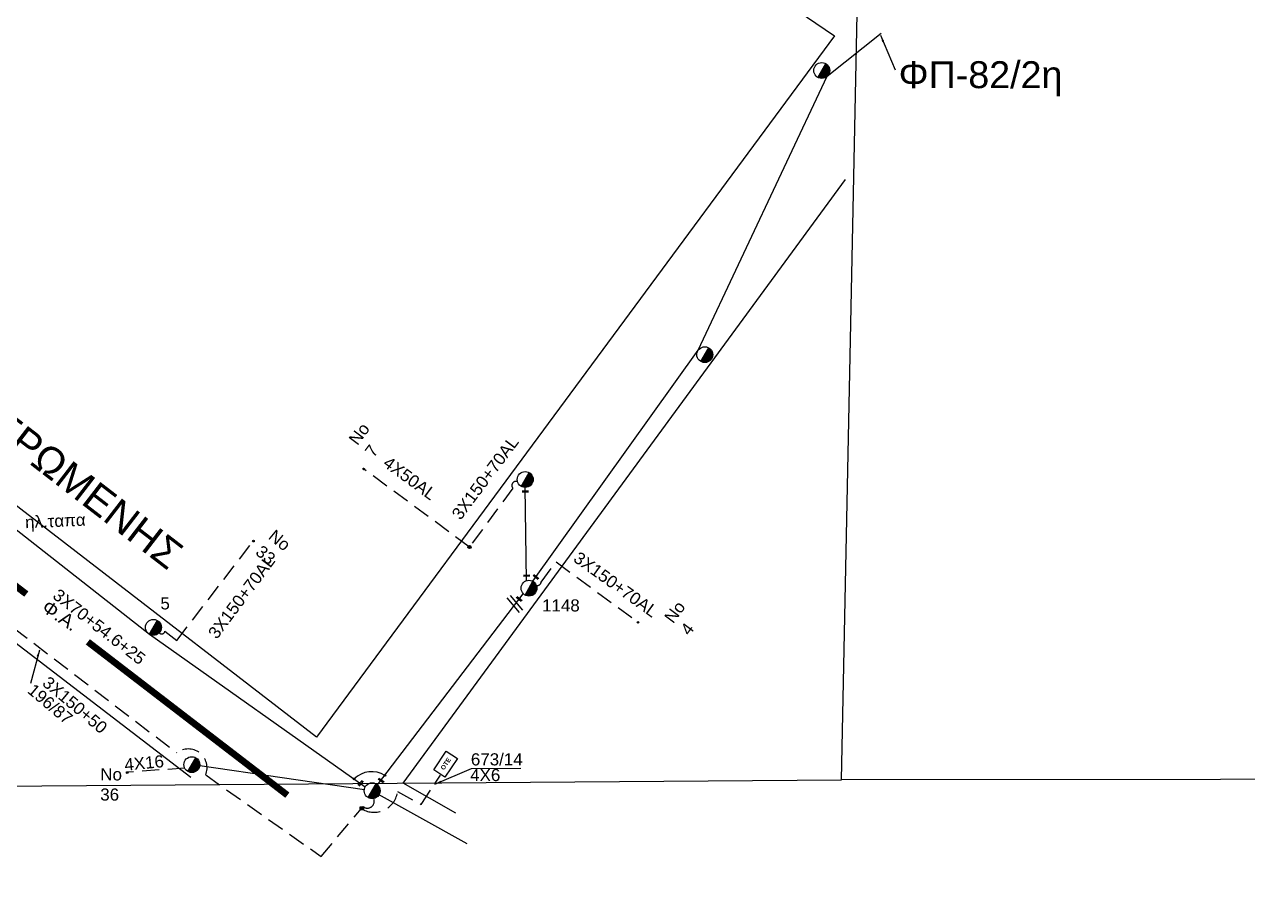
# Model space of a CAD drawing. Header units: millimetres. Extents: x 1421 to 13344, y 800 to 1949.
# Drawn here: x 12706.8 to 12888.4, y 862.3 to 989.6 of the extents above; entities that cross this region are included whole.
import ezdxf

# ---------------------------------------------------------------- set-up
doc = ezdxf.new("R2010")
doc.units = ezdxf.units.MM
doc.linetypes.add('DASHED', pattern=[19.05, 12.7, -6.35])
for name, color, linetype in [('Pillar OTE', 7, 'Continuous'), ('Άγνωστα', 7, 'Continuous'), ('Γυμνά εναέρια ΧΤ (3Φ)   4x50CU', 7, 'Continuous'), ('Γυμνά εναέρια ΧΤ και ΦΟΠ (3Φ)   4x50+16AL', 7, 'Continuous'), ('Επιγραφές - Σχήματα', 7, 'Continuous'), ('Καλώδια ΧΤ   3x150+50CU', 7, 'DASHED'), ('Καλώδια ΧΤ   3x150+70AL', 7, 'DASHED'), ('Μηχανική τομή', 7, 'Continuous'), ('Στύλος ΦΜ', 7, 'Continuous'), ('Στύλος ΦΜ @ 1', 7, 'Continuous'), ('Συνδέσεις', 7, 'Continuous'), ('Συνεστραμμένα ΧΤ   3x70+54.6+25 AL', 7, 'SYN_LINE'), ('Τομή', 7, 'Continuous'), ('Υπόβαθρο ΔΕΗ', 7, 'Continuous'), ('Υπόγεια Καλώδια Δικτύου ΧΤ   .075', 7, 'DASHED'), ('Υπόγεια καλώδια Παροχών ΧΤ   4x16AL', 7, 'DASHED'), ('Υπόγεια καλώδια Παροχών ΧΤ   4x50AL', 7, 'DASHED'), ('Υπόγεια καλώδια Παροχών ΧΤ   4x6', 7, 'DASHED')]:
    doc.layers.add(name, color=color, linetype=linetype)
doc.styles.add('arial', font='ARIAL.TTF')
doc.styles.get("Standard").update_dxf_attribs({"font": 'ARIAL.TTF'})
doc.linetypes.add('SYN_LINE', pattern='A,0.5,-0.0001,["/\\/\\/\\/",Standard,S=0.1,R=0,X=0,Y=-0.05],-0.25', length=0.7501)
doc.dimstyles.new('ISO-25', dxfattribs={"dimtxt": 2.5, "dimasz": 2.5, "dimexe": 1.25, "dimexo": 0.625, "dimtad": 1, "dimtxsty": 'Standard', "dimcen": 2.5, "dimadec": 0, "dimazin": 0, "dimtfac": 1, "dimtmove": 0, "dimatfit": 3, "dimfxl": 1, "dimarcsym": 0})

# ---------------------------------------------------------------- blocks, each defined once
blk = doc.blocks.new('ΥΠΑΡΧΩΝ ΤΣΙΜΕΝΤΕΝΙΟΣ ΣΤΥΛΟΣ')
at = {"layer": 'Στύλος ΦΜ'}
blk.add_hatch(color=7, dxfattribs=at).paths.add_polyline_path([(-1.29, -2.28, 0.574793), (2.62, 0, 0.268822), (1.3, 2.27)])
at = {"layer": 'Στύλος ΦΜ', "color": 7}
blk.add_line((-1.29, -2.28), (1.3, 2.27), dxfattribs=at)
blk.add_circle((0, 0), 2.62, dxfattribs=at)
at = {"layer": 'Στύλος ΦΜ', "flags": 4}
for tag, p in [('ΑΡΙΘΜΟΣ', (-4.68, 8.05)), ('ΤΥΠΟΣ', (-4.91, 3.03))]:
    blk.add_attdef(tag, p, '', height=4, dxfattribs=at)
blk = doc.blocks.new('_ΣΥΝΔΕΣΗ')
at = {"layer": 'Συνδέσεις', "linetype": 'SYN_LINE', "ltscale": 40}
blk.add_hatch(color=256, dxfattribs=at).paths.add_polyline_path([(0.5, -0.01, 1), (-0.5, -0.01, 1)])
at = {"layer": 'Συνδέσεις'}
blk.add_circle((0, -0.01), 0.5, dxfattribs=at)
blk = doc.blocks.new('ΜΗΧΑΝΙΚΗ ΤΟΜΗ')
at = {"layer": 'Μηχανική τομή', "ltscale": 40}
for p, q in [((-1.89, 0.78), (1.89, 0.78)), ((1.89, 0), (-1.89, 0))]:
    blk.add_line(p, q, dxfattribs=at)
blk = doc.blocks.new('ΤΟΜΗ')
at = {"layer": 'Τομή', "ltscale": 40}
for p, q in [((-5.68, 0), (5.68, 0)), ((5.68, -2.33), (-5.68, -2.33))]:
    blk.add_line(p, q, dxfattribs=at)
blk = doc.blocks.new('PILLAR ΟΤΕ')
at = {"layer": 'Pillar OTE', "ltscale": 40}
blk.add_lwpolyline([(-3.31, 2.02), (3.39, 2.02), (3.39, -1.99), (-3.31, -1.99)], close=True, dxfattribs=at)
at = {"layer": 'Pillar OTE', "insert": (-1.81, 0.71), "char_height": 1.3575, "width": 109.961, "attachment_point": 1}
blk.add_mtext('{\\fArial|b1|i0|c161|p34;OTE}', dxfattribs=at)
blk = doc.blocks.new('TSONTA XT1')
at = {"ltscale": 40}
h = blk.add_hatch(color=256, dxfattribs=at)
h.dxf.hatch_style = 1
h.paths.add_polyline_path([(595.96, 2487.66), (597.07, 2488.77), (595.96, 2489.87), (594.85, 2488.77)])
blk.add_lwpolyline([(594.85, 2488.77), (595.96, 2489.87), (597.07, 2488.77), (595.96, 2487.66)], close=True, dxfattribs=at)

msp = doc.modelspace()

# ---------------------------------------------------------------- linework, layer by layer
at = {"color": 85, "const_width": 1}
for points in [[(12677.41092, 927.79188), (12707.04686, 905.01444)], [(12716.18465, 897.91903), (12745.8206, 875.14159)]]:
    msp.add_lwpolyline(points, dxfattribs=at)
at = {"layer": 'Γυμνά εναέρια ΧΤ (3Φ)   4x50CU', "color": 173, "linetype": 'Continuous', "ltscale": 0.2}
msp.add_lwpolyline([(12781.34378, 907.0104), (12781.16482, 920.85591)], dxfattribs=at)
at = {"layer": 'Γυμνά εναέρια ΧΤ και ΦΟΠ (3Φ)   4x50+16AL', "color": 173, "linetype": 'Continuous', "ltscale": 0.2}
msp.add_lwpolyline([(12782.29243, 906.91189), (12806.83201, 941.22538), (12825.99293, 981.93077), (12833.99232, 988.36326)], dxfattribs=at)
at = {"layer": 'Γυμνά εναέρια ΧΤ και ΦΟΠ (3Φ)   4x50+16AL', "color": 133, "linetype": 'Continuous', "ltscale": 0.2}
for points in [[(12759.23109, 876.65217), (12780.86147, 905.06997)], [(12732.80175, 879.54893), (12757.2562, 875.96741)]]:
    msp.add_lwpolyline(points, dxfattribs=at)
at = {"layer": 'Καλώδια ΧΤ   3x150+50CU', "color": 133, "linetype": 'DASHED', "ltscale": 0.2}
msp.add_lwpolyline([(12702.52376, 902.03265, -0.710294137), (12705.14639, 900.02198), (12729.39281, 881.43324, -0.760276954), (12733.68864, 878.1398), (12750.81872, 866.04663), (12750.81872, 866.04663), (12757.07902, 873.43654, 0.783357126), (12758.63666, 874.63879)], format="xyb", dxfattribs=at)
at = {"layer": 'Καλώδια ΧΤ   3x150+70AL', "color": 173, "linetype": 'DASHED', "ltscale": 0.2}
for points in [[(12780.01512, 921.7172, 0.774005735), (12779.30726, 920.74089), (12772.85858, 912.00678)], [(12782.81513, 906.28862, 0.39905745), (12783.52009, 906.77613), (12785.72519, 909.77892), (12798.00556, 900.76083)]]:
    msp.add_lwpolyline(points, format="xyb", dxfattribs=at)
at = {"layer": 'Καλώδια ΧΤ   3x150+70AL', "color": 133, "linetype": 'DASHED', "ltscale": 0.2}
msp.add_lwpolyline([(12726.77606, 899.2574, 0.590051828), (12727.64334, 899.48125), (12729.40372, 898.1248), (12740.80104, 912.91609)], format="xyb", dxfattribs=at)
at = {"layer": 'Συνεστραμμένα ΧΤ   3x70+54.6+25 AL', "color": 133, "linetype": 'SYN_LINE', "ltscale": 20}
for points in [[(12678.54917, 936.43695), (12699.73754, 919.12726), (12725.34201, 899.04502), (12757.39835, 876.38004), (12757.39835, 876.38004)], [(12758.4238, 875.79545), (12772.45192, 867.97488)]]:
    msp.add_lwpolyline(points, dxfattribs=at)
at = {"layer": 'Υπόβαθρο ΔΕΗ'}
for points in [[(10840.03143, 862.30832), (12828.1383, 877.43934), (12848.3754, 1876.73506)], [(12852.13968, 1876.87501), (13343.51529, 1866.85105), (13334.78788, 877.85302), (12828.1383, 877.43934)], [(12662.97822, 989.49345), (12685.35843, 1001.05241), (12691.19811, 1004.57444), (12706.68776, 1014.05686), (12720.8004, 1023.59742), (12735.07743, 1034.29012), (12737.28108, 1036.87661), (12744.44297, 1044.08577), (12827.07355, 987.9387), (12750.1549, 883.75991), (12678.71427, 938.80794), (12662.97822, 989.49345)], [(12770.8553, 872.46233), (12763.0197, 876.94373), (12828.70391, 966.6047)], [(12651.32944, 875.97496), (12651.958, 915.72491), (12671.90351, 923.48258), (12731.45867, 877.82405)], [(12773.15037, 879.08348), (12780.52005, 879.13739)]]:
    msp.add_lwpolyline(points, dxfattribs=at)
msp.add_arc((12758.35771, 874.87172), 3.75474, 58.583703, 134.3394199, dxfattribs=at)
at = {"layer": 'Υπόγεια καλώδια Παροχών ΧΤ   4x16AL', "color": 133, "linetype": 'DASHED', "ltscale": 0.2}
msp.add_lwpolyline([(12730.57579, 879.1577), (12721.91326, 878.53318)], dxfattribs=at)
at = {"layer": 'Υπόγεια καλώδια Παροχών ΧΤ   4x50AL', "color": 173, "linetype": 'DASHED', "ltscale": 0.2}
msp.add_lwpolyline([(12772.85858, 912.00678), (12757.05938, 923.67185)], dxfattribs=at)
at = {"layer": 'Υπόγεια καλώδια Παροχών ΧΤ   4x6', "color": 133, "linetype": 'DASHED', "ltscale": 0.2}
msp.add_lwpolyline([(12757.12405, 872.9541, 0.512269724), (12762.19442, 875.69439), (12765.66923, 873.75721), (12768.56521, 878.13555)], format="xyb", dxfattribs=at)

# ---------------------------------------------------------------- block references
at = {"layer": 'Pillar OTE', "xscale": 0.4999999999999999, "yscale": 0.4999999999999999, "zscale": 0.4999999999999999, "rotation": 55.98998301452497}
msp.add_blockref('PILLAR ΟΤΕ', (12769.3196, 879.7297), dxfattribs=at)
at = {"layer": 'Μηχανική τομή'}
for p, xscale, yscale, zscale, rotation in [((12781.17387, 920.15588), 0.249999999999919, 0.249999999999919, 0.249999999999919, 1.376975986633949), ((12781.37961, 907.65295), 0.249999999999919, 0.249999999999919, 0.249999999999919, 1.376975986633949), ((12782.79457, 907.61401), 0.249999999999919, 0.249999999999919, 0.249999999999919, 141.015185131223), ((12780.31168, 904.35722), 0.249999999999919, 0.249999999999919, 0.249999999999919, 141.015185131223), ((12759.68833, 877.25287), 0.2500000000001928, 0.2500000000001928, 0.2500000000001928, 324.6262724647312), ((12756.7418, 876.84932), 0.249999999999919, 0.249999999999919, 0.249999999999919, 48.20581821894722)]:
    msp.add_blockref('ΜΗΧΑΝΙΚΗ ΤΟΜΗ', p, dxfattribs=dict(at, xscale=xscale, yscale=yscale, zscale=zscale, rotation=rotation))
at = {"layer": 'Στύλος ΦΜ @ 1', "ltscale": 40, "xscale": 0.4499999999998181, "yscale": 0.4499999999998181, "zscale": 0.4499999999998181}
for p in [(12825.1904, 982.79279), (12807.81723, 940.58003), (12781.1496, 922.03358), (12731.63132, 879.68019), (12758.42153, 875.79674)]:
    msp.add_blockref('ΥΠΑΡΧΩΝ ΤΣΙΜΕΝΤΕΝΙΟΣ ΣΤΥΛΟΣ', p, dxfattribs=at)
at = {"layer": 'Στύλος ΦΜ @ 1', "ltscale": 40}
ref = msp.add_blockref('ΥΠΑΡΧΩΝ ΤΣΙΜΕΝΤΕΝΙΟΣ ΣΤΥΛΟΣ', (12781.70687, 905.89), dxfattribs=dict(at, xscale=0.4499999999998181, yscale=0.4499999999998181, zscale=0.4499999999998181))
ref.add_attrib('ΤΥΠΟΣ', '1148', (12783.65612, 902.42555), dxfattribs={"layer": 'Στύλος ΦΜ', "height": 1.8, "flags": 4})
ref = msp.add_blockref('ΥΠΑΡΧΩΝ ΤΣΙΜΕΝΤΕΝΙΟΣ ΣΤΥΛΟΣ', (12725.92304, 900.06949), dxfattribs=dict(at, xscale=0.4499999999998181, yscale=0.4499999999998181, zscale=0.4499999999998181))
ref.add_attrib('ΤΥΠΟΣ', '5', (12726.96683, 902.73271), dxfattribs={"layer": 'Στύλος ΦΜ', "height": 1.8, "flags": 4})
at = {"layer": 'Συνδέσεις'}
for p, xscale, yscale, zscale in [((12757.14975, 923.60513), 0.25, 0.25, 0.25), ((12740.78116, 912.89029), 0.25, 0.25, 0.25), ((12772.85858, 912.00678), 0.4777242751394019, 0.4777242751394019, 0.4777242751394019), ((12797.89127, 900.81251), 0.25, 0.25, 0.25), ((12722.03305, 878.49777), 0.25, 0.25, 0.25), ((12755.73349, 877.55715), 0.25, 0.25, 0.25), ((12760.31487, 878.07602), 0.25, 0.25, 0.25)]:
    msp.add_blockref('_ΣΥΝΔΕΣΗ', p, dxfattribs=dict(at, xscale=xscale, yscale=yscale, zscale=zscale))
at = {"layer": 'Συνδέσεις', "xscale": 0.3075184835441075, "yscale": 0.3075184835441075, "zscale": 0.3075184835441075, "rotation": 47.26439716786789}
msp.add_blockref('TSONTA XT1', (13194.6426, 219.20302), dxfattribs=at)
at = {"layer": 'Τομή', "xscale": 0.2500000000000557, "yscale": 0.2500000000000557, "zscale": 0.2500000000000557, "rotation": 310.1753973558997}
msp.add_blockref('ΤΟΜΗ', (12779.83606, 903.7228), dxfattribs=at)

# ---------------------------------------------------------------- texts
at = {"ltscale": 40, "insert": (12693.22223, 940.83057), "char_height": 4, "width": 50.2149778, "attachment_point": 1, "rotation": 322.3377366, "style": 'arial'}
msp.add_mtext('{\\H1.083x;ΦANEPΩMENHΣ}', dxfattribs=at)
at = {"layer": 'Άγνωστα', "color": 7, "char_height": 1.8, "attachment_point": 1}
for s, insert, rotation in [('4X50AL', (12760.94168, 925.59945), 323.7017249), ('3X70+54.6+25', (12711.92325, 905.93867), 322.1769239), ('3X150+50', (12710.44196, 892.94669), 319.9291488), ('196/87', (12708.23578, 891.84184), 319.9291488)]:
    msp.add_mtext_dynamic_manual_height_columns(s, width=1.8, gutter_width=12.5, heights=[0.04535], dxfattribs=dict(at, insert=insert, rotation=rotation))
at = {"layer": 'Άγνωστα', "color": 7}
note = msp.add_mtext_dynamic_manual_height_columns('ηλ.ταπα\\P', width=1.8, gutter_width=12.5, heights=[0.04535, 0], dxfattribs=dict(at, insert=(12692.54026, 915.98559), char_height=1.8, attachment_point=1, rotation=2.4309439))
for column, words in zip(note.columns.linked_columns, ['\\P']):
    column.text = words
note = msp.add_mtext_dynamic_manual_height_columns('No ', width=1.8, gutter_width=1.93923, heights=[0.04535, 0], dxfattribs=dict(at, insert=(12741.1222, 917.10993), char_height=1.8, attachment_point=1, rotation=320.4577143))
for column, words in zip(note.columns.linked_columns, ['33']):
    column.text = words
note = msp.add_mtext_dynamic_manual_height_columns('No ', width=1.8, gutter_width=1.92719, heights=[0.04535, 0], dxfattribs=dict(at, insert=(12714.31106, 879.14235), char_height=1.8, attachment_point=1, rotation=359.8988373))
for column, words in zip(note.columns.linked_columns, ['36']):
    column.text = words
at = {"layer": 'Επιγραφές - Σχήματα', "ltscale": 0.2, "insert": (12836.60585, 984.17289), "char_height": 4, "width": 19.6718533, "attachment_point": 1}
msp.add_mtext('ΦΠ-82/2η', dxfattribs=at)
at = {"layer": 'Επιγραφές - Σχήματα', "color": 85, "linetype": 'Continuous', "insert": (12710.30283, 904.27525), "char_height": 2.019182, "width": 8.1175664, "attachment_point": 1, "rotation": 325.6883755}
msp.add_mtext('Φ.Α.', dxfattribs=at)
at = {"layer": 'Καλώδια ΧΤ   3x150+70AL', "color": 7}
note = msp.add_mtext_dynamic_manual_height_columns('No ', width=1.8, gutter_width=1.7149, heights=[0.04535, 0], dxfattribs=dict(at, insert=(12752.68806, 925.25264), char_height=1.8, attachment_point=1, rotation=53.1633217))
for column, words in zip(note.columns.linked_columns, ['7']):
    column.text = words
at = {"layer": 'Καλώδια ΧΤ   3x150+70AL', "color": 7, "char_height": 1.8, "attachment_point": 1}
for insert, rotation in [((12770.09654, 916.97489), 53.1633217), ((12733.90778, 899.28994), 53.1633217), ((12789.20813, 911.4496), 324.1824203)]:
    msp.add_mtext_dynamic_manual_height_columns('3X150+70AL', width=1.8, gutter_width=12.5, heights=[0.04535], dxfattribs=dict(at, insert=insert, rotation=rotation))
at = {"layer": 'Καλώδια ΧΤ   3x150+70AL', "color": 7}
note = msp.add_mtext_dynamic_manual_height_columns('No ', width=1.8, gutter_width=1.92719, heights=[0.04535, 0], dxfattribs=dict(at, insert=(12799.4368, 898.62137), char_height=1.8, attachment_point=1, rotation=53.1633217))
for column, words in zip(note.columns.linked_columns, ['4']):
    column.text = words
at = {"layer": 'Υπόγεια Καλώδια Δικτύου ΧΤ   .075', "color": 7, "char_height": 1.8, "attachment_point": 1}
for s, insert, rotation in [('\\pt1.8;4X16', (12721.53842, 880.55177), 5.4782772), ('673/14', (12773.07839, 881.3607), 0.054824), ('\\pt1.8;4X6', (12772.97416, 879.02724), 0.054824)]:
    msp.add_mtext_dynamic_manual_height_columns(s, width=1.8, gutter_width=12.5, heights=[0.04535], dxfattribs=dict(at, insert=insert, rotation=rotation))

# ---------------------------------------------------------------- leaders
at = {"layer": 'Επιγραφές - Σχήματα', "ltscale": 40}
for points in [[(12833.92657, 988.02423), (12836.09288, 982.91703)], [(12708.99582, 896.69508), (12707.64446, 891.70695)], [(12767.72641, 876.75995), (12773.15037, 879.08348)]]:
    msp.add_leader(points, dimstyle='ISO-25', override={"dimasz": 1, "dimtad": 0}, dxfattribs=at)

doc.saveas('drawing.dxf')
